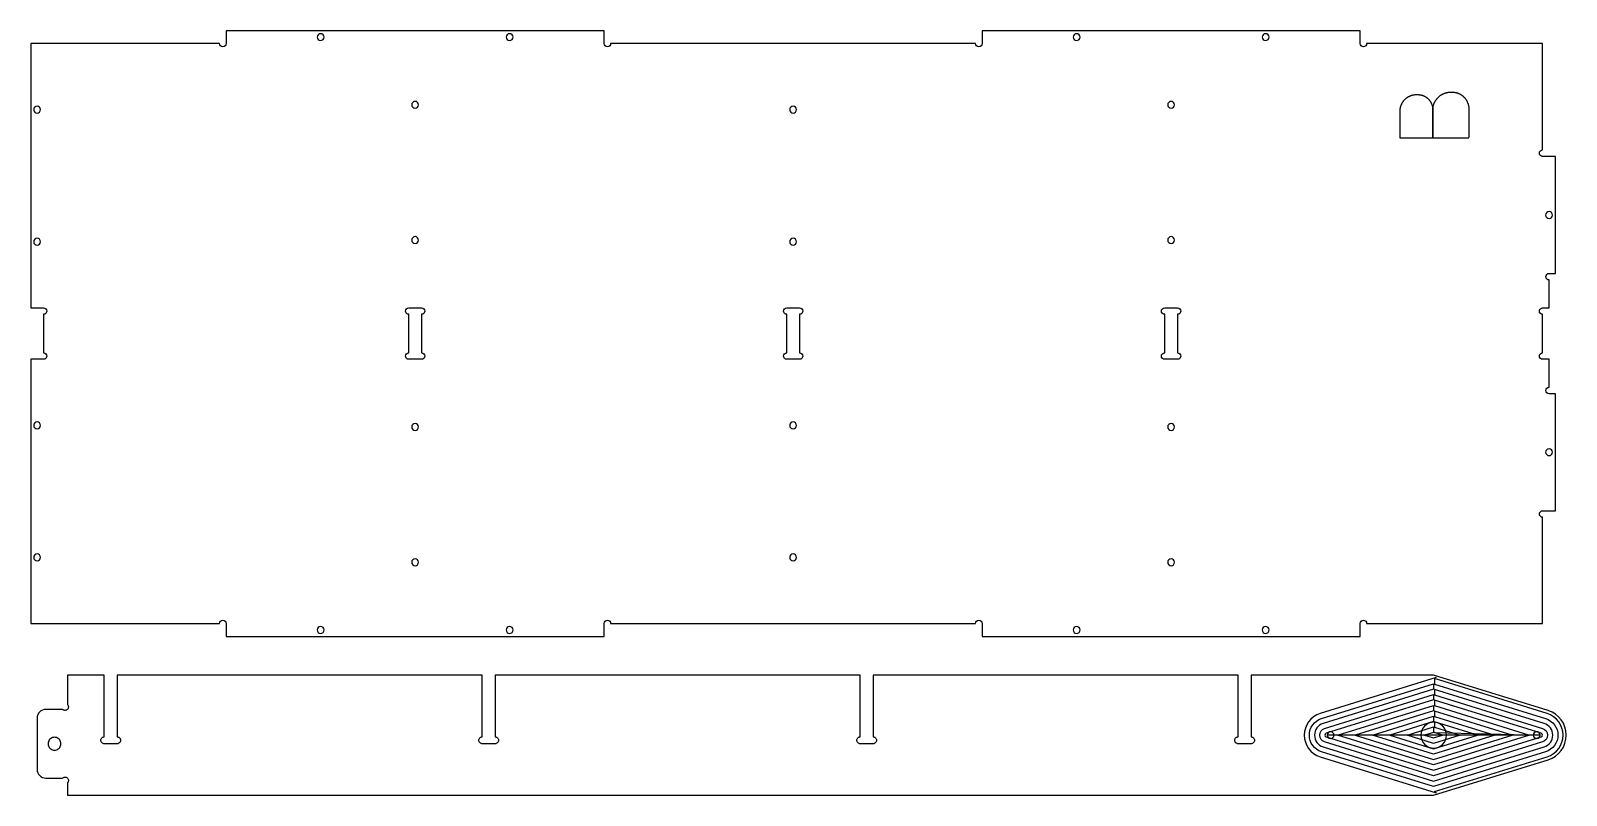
# Model space of a CAD drawing. Extents: x 3.6 to 93, y 2.1 to 46.6.
import ezdxf

# ---------------------------------------------------------------- set-up
doc = ezdxf.new("R2010")
doc.units = 0
for name, color, linetype in [('CUT_HALFWAY_THROUGH', 1, 'CONTINUOUS'), ('MARKS_IN_POCKET', 3, 'CONTINUOUS'), ('RECESS_FOR_SCREWS', 5, 'CONTINUOUS'), ('THROUGH_CUT', 18, 'CONTINUOUS')]:
    doc.layers.add(name, color=color, linetype=linetype)

msp = doc.modelspace()

# ---------------------------------------------------------------- linework, layer by layer
at = {"layer": 'CUT_HALFWAY_THROUGH'}
msp.add_lwpolyline([(85.423, 8.973), (78.67, 6.879, 0.736823), (78.67, 4.371), (85.423, 2.277), (85.327, 2.336), (91.889, 4.371, 0.736823), (91.889, 6.879), (85.327, 8.914), (85.327, 8.6), (91.8, 6.592, -0.736823), (91.8, 4.658), (85.28, 2.635), (78.759, 4.658, -0.736823), (78.759, 6.592), (85.28, 8.615), (85.28, 8.3), (78.848, 6.305, 0.736823), (78.848, 4.944), (85.28, 2.95), (91.711, 4.944, 0.736823), (91.711, 6.305), (85.327, 8.286), (85.327, 7.972), (91.622, 6.019, -0.736823), (91.622, 5.231), (85.28, 3.264), (78.937, 5.231, -0.736823), (78.937, 6.019), (85.28, 7.986), (85.28, 7.672), (79.026, 5.732, 0.736823), (79.026, 5.518), (85.28, 3.578), (91.534, 5.518, 0.736823), (91.534, 5.732), (85.327, 7.657), (85.327, 7.343), (90.867, 5.625), (85.28, 3.892), (79.692, 5.625), (85.28, 7.358), (85.28, 7.044), (80.705, 5.625), (85.28, 4.206), (89.855, 5.625), (85.327, 7.029), (85.327, 6.715), (88.842, 5.625), (85.28, 4.52), (81.717, 5.625), (85.28, 6.73), (85.28, 6.416), (82.73, 5.625), (85.28, 4.834), (87.829, 5.625), (85.327, 6.401), (85.327, 6.087), (86.817, 5.625), (85.28, 5.148), (83.742, 5.625), (85.28, 6.102), (85.28, 5.788), (84.755, 5.625), (85.28, 5.462), (85.804, 5.625), (85.327, 5.773), (91.5, 5.625), (79.059, 5.625)], format="xyb", dxfattribs=at)
at = {"layer": 'MARKS_IN_POCKET'}
msp.add_lwpolyline([(85.28, 6.375, 0.414214), (84.53, 5.625, 0.414214), (85.28, 4.875, 0.414214), (86.03, 5.625, 0.414214)], format="xyb", close=True, dxfattribs=at)
at = {"layer": 'RECESS_FOR_SCREWS'}
for points in [[(20.5, 46.05, 0.414214), (20.7, 46.25, 0.414214), (20.5, 46.45, 0.414214), (20.3, 46.25, 0.414214)], [(31.5, 46.05, 0.414214), (31.7, 46.25, 0.414214), (31.5, 46.45, 0.414214), (31.3, 46.25, 0.414214)], [(64.5, 46.05, 0.414214), (64.7, 46.25, 0.414214), (64.5, 46.45, 0.414214), (64.3, 46.25, 0.414214)], [(75.5, 46.05, 0.414214), (75.7, 46.25, 0.414214), (75.5, 46.45, 0.414214), (75.3, 46.25, 0.414214)], [(4, 41.831, 0.414214), (4.2, 42.031, 0.414214), (4, 42.231, 0.414214), (3.8, 42.031, 0.414214)], [(26, 42.112, 0.414214), (26.2, 42.312, 0.414214), (26, 42.513, 0.414214), (25.8, 42.312, 0.414214)], [(48, 41.831, 0.414214), (48.2, 42.031, 0.414214), (48, 42.231, 0.414214), (47.8, 42.031, 0.414214)], [(70, 42.112, 0.414214), (70.2, 42.312, 0.414214), (70, 42.513, 0.414214), (69.8, 42.312, 0.414214)], [(92, 35.696, 0.414214), (92.2, 35.896, 0.414214), (92, 36.096, 0.414214), (91.8, 35.896, 0.414214)], [(4, 34.144, 0.414214), (4.2, 34.344, 0.414214), (4, 34.544, 0.414214), (3.8, 34.344, 0.414214)], [(26, 34.237, 0.414214), (26.2, 34.438, 0.414214), (26, 34.638, 0.414214), (25.8, 34.438, 0.414214)], [(48, 34.144, 0.414214), (48.2, 34.344, 0.414214), (48, 34.544, 0.414214), (47.8, 34.344, 0.414214)], [(70, 34.237, 0.414214), (70.2, 34.438, 0.414214), (70, 34.638, 0.414214), (69.8, 34.438, 0.414214)], [(4, 23.456, 0.414214), (4.2, 23.656, 0.414214), (4, 23.856, 0.414214), (3.8, 23.656, 0.414214)], [(26, 23.362, 0.414214), (26.2, 23.562, 0.414214), (26, 23.762, 0.414214), (25.8, 23.562, 0.414214)], [(48, 23.456, 0.414214), (48.2, 23.656, 0.414214), (48, 23.856, 0.414214), (47.8, 23.656, 0.414214)], [(70, 23.362, 0.414214), (70.2, 23.562, 0.414214), (70, 23.762, 0.414214), (69.8, 23.562, 0.414214)], [(92, 21.894, 0.414214), (92.2, 22.094, 0.414214), (92, 22.294, 0.414214), (91.8, 22.094, 0.414214)], [(4, 15.769, 0.414214), (4.2, 15.969, 0.414214), (4, 16.169, 0.414214), (3.8, 15.969, 0.414214)], [(48, 15.769, 0.414214), (48.2, 15.969, 0.414214), (48, 16.169, 0.414214), (47.8, 15.969, 0.414214)], [(26, 15.487, 0.414214), (26.2, 15.687, 0.414214), (26, 15.887, 0.414214), (25.8, 15.687, 0.414214)], [(70, 15.487, 0.414214), (70.2, 15.687, 0.414214), (70, 15.887, 0.414214), (69.8, 15.687, 0.414214)], [(20.5, 11.55, 0.414214), (20.7, 11.75, 0.414214), (20.5, 11.95, 0.414214), (20.3, 11.75, 0.414214)], [(31.5, 11.55, 0.414214), (31.7, 11.75, 0.414214), (31.5, 11.95, 0.414214), (31.3, 11.75, 0.414214)], [(64.5, 11.55, 0.414214), (64.7, 11.75, 0.414214), (64.5, 11.95, 0.414214), (64.3, 11.75, 0.414214)], [(75.5, 11.55, 0.414214), (75.7, 11.75, 0.414214), (75.5, 11.95, 0.414214), (75.3, 11.75, 0.414214)]]:
    msp.add_lwpolyline(points, format="xyb", close=True, dxfattribs=at)
msp.add_lwpolyline([(87.326, 40.379), (83.326, 40.379), (83.326, 41.947), (83.327, 41.973), (83.328, 41.999), (83.33, 42.024), (83.332, 42.05), (83.335, 42.075), (83.339, 42.1), (83.343, 42.125), (83.348, 42.149), (83.353, 42.173), (83.36, 42.197), (83.366, 42.221), (83.374, 42.245), (83.382, 42.268), (83.39, 42.291), (83.399, 42.314), (83.409, 42.336), (83.419, 42.358), (83.43, 42.38), (83.441, 42.402), (83.453, 42.423), (83.465, 42.444), (83.478, 42.464), (83.491, 42.484), (83.505, 42.504), (83.519, 42.523), (83.534, 42.542), (83.549, 42.561), (83.565, 42.579), (83.581, 42.597), (83.597, 42.615), (83.614, 42.632), (83.631, 42.648), (83.649, 42.664), (83.667, 42.68), (83.686, 42.696), (83.705, 42.71), (83.724, 42.725), (83.744, 42.739), (83.764, 42.752), (83.784, 42.765), (83.805, 42.777), (83.825, 42.789), (83.847, 42.801), (83.868, 42.812), (83.89, 42.822), (83.912, 42.832), (83.935, 42.841), (83.958, 42.85), (83.981, 42.858), (84.004, 42.866), (84.027, 42.873), (84.051, 42.879), (84.075, 42.885), (84.099, 42.89), (84.123, 42.895), (84.148, 42.899), (84.173, 42.902), (84.198, 42.905), (84.223, 42.907), (84.248, 42.908), (84.273, 42.909), (84.299, 42.909), (84.325, 42.909), (84.35, 42.907), (84.373, 42.907), (84.396, 42.906), (84.418, 42.904), (84.44, 42.902), (84.462, 42.9), (84.484, 42.896), (84.506, 42.893), (84.528, 42.889), (84.549, 42.884), (84.57, 42.879), (84.591, 42.873), (84.612, 42.867), (84.632, 42.86), (84.652, 42.853), (84.673, 42.845), (84.692, 42.837), (84.712, 42.828), (84.731, 42.819), (84.75, 42.81), (84.769, 42.8), (84.788, 42.789), (84.806, 42.779), (84.824, 42.767), (84.841, 42.756), (84.859, 42.744), (84.876, 42.731), (84.893, 42.718), (84.909, 42.705), (84.925, 42.691), (84.941, 42.677), (84.956, 42.663), (84.971, 42.648), (84.986, 42.633), (85.001, 42.618), (85.015, 42.602), (85.028, 42.586), (85.041, 42.569), (85.054, 42.553), (85.067, 42.536), (85.079, 42.518), (85.09, 42.501), (85.102, 42.483), (85.113, 42.464), (85.123, 42.446), (85.133, 42.427), (85.142, 42.408), (85.151, 42.389), (85.16, 42.369), (85.168, 42.349), (85.176, 42.329), (85.183, 42.309), (85.19, 42.288), (85.196, 42.268), (85.202, 42.247), (85.207, 42.226), (85.212, 42.204), (85.216, 42.183), (85.22, 42.161), (85.223, 42.139), (85.225, 42.117), (85.228, 42.095), (85.229, 42.072), (85.23, 42.05), (85.23, 42.027), (85.23, 40.411), (85.23, 41.995), (85.231, 42.024), (85.232, 42.052), (85.234, 42.08), (85.236, 42.108), (85.24, 42.135), (85.244, 42.163), (85.248, 42.19), (85.254, 42.217), (85.26, 42.243), (85.267, 42.27), (85.274, 42.296), (85.282, 42.321), (85.291, 42.347), (85.3, 42.372), (85.31, 42.397), (85.32, 42.422), (85.331, 42.446), (85.343, 42.47), (85.355, 42.493), (85.368, 42.517), (85.382, 42.539), (85.396, 42.562), (85.41, 42.584), (85.425, 42.606), (85.441, 42.627), (85.457, 42.648), (85.473, 42.668), (85.49, 42.688), (85.508, 42.708), (85.526, 42.727), (85.545, 42.746), (85.563, 42.764), (85.583, 42.782), (85.603, 42.799), (85.623, 42.816), (85.644, 42.833), (85.665, 42.848), (85.686, 42.864), (85.708, 42.878), (85.73, 42.893), (85.753, 42.906), (85.776, 42.92), (85.799, 42.932), (85.822, 42.944), (85.846, 42.956), (85.871, 42.966), (85.895, 42.977), (85.92, 42.986), (85.945, 42.995), (85.971, 43.004), (85.996, 43.012), (86.022, 43.019), (86.049, 43.025), (86.075, 43.031), (86.102, 43.036), (86.129, 43.041), (86.156, 43.045), (86.183, 43.048), (86.21, 43.05), (86.238, 43.052), (86.266, 43.053), (86.294, 43.053), (86.322, 43.053), (86.35, 43.051), (86.376, 43.051), (86.401, 43.05), (86.426, 43.048), (86.45, 43.046), (86.475, 43.043), (86.499, 43.04), (86.523, 43.036), (86.547, 43.031), (86.571, 43.026), (86.594, 43.021), (86.618, 43.014), (86.641, 43.007), (86.663, 43), (86.686, 42.992), (86.708, 42.984), (86.73, 42.975), (86.752, 42.965), (86.773, 42.955), (86.795, 42.944), (86.816, 42.933), (86.836, 42.922), (86.856, 42.91), (86.876, 42.897), (86.896, 42.884), (86.915, 42.871), (86.934, 42.857), (86.953, 42.843), (86.971, 42.828), (86.989, 42.813), (87.007, 42.798), (87.024, 42.782), (87.04, 42.765), (87.057, 42.749), (87.073, 42.731), (87.088, 42.714), (87.103, 42.696), (87.118, 42.678), (87.132, 42.659), (87.146, 42.64), (87.16, 42.621), (87.173, 42.601), (87.185, 42.581), (87.197, 42.561), (87.209, 42.54), (87.22, 42.519), (87.23, 42.498), (87.24, 42.477), (87.25, 42.455), (87.259, 42.433), (87.267, 42.411), (87.275, 42.388), (87.283, 42.365), (87.289, 42.342), (87.296, 42.319), (87.301, 42.296), (87.307, 42.272), (87.311, 42.248), (87.315, 42.224), (87.319, 42.199), (87.321, 42.175), (87.324, 42.15), (87.325, 42.125), (87.326, 42.1), (87.326, 42.075), (87.326, 40.411)], dxfattribs=at)
at = {"layer": 'THROUGH_CUT'}
for points in [[(91.625, 12.125), (91.625, 18.307, -1), (91.625, 18.687), (92.375, 18.687), (92.375, 25.5), (92, 25.5, -1), (92, 25.88), (92, 27.5), (91.625, 27.5, -1), (91.625, 27.88), (91.625, 30.12, -1), (91.625, 30.5), (92, 30.5), (92, 32.12, -1), (92, 32.5), (92.375, 32.5), (92.375, 39.312), (91.625, 39.312, -1), (91.625, 39.693), (91.625, 45.875), (81.38, 45.875, -1), (81, 45.875), (81, 46.625), (70, 46.625), (59, 46.625), (59, 45.875, -1), (58.62, 45.875), (48, 45.875), (37.38, 45.875, -1), (37, 45.875), (37, 46.625), (26, 46.625), (15, 46.625), (15, 45.875, -1), (14.62, 45.875), (3.625, 45.875), (3.625, 30.5), (4.375, 30.5, -1), (4.375, 30.12), (4.375, 27.88, -1), (4.375, 27.5), (3.625, 27.5), (3.625, 12.125), (14.62, 12.125, -1), (15, 12.125), (15, 11.375), (26, 11.375), (37, 11.375), (37, 12.125, -1), (37.38, 12.125), (48, 12.125), (58.62, 12.125, -1), (59, 12.125), (59, 11.375), (70, 11.375), (81, 11.375), (81, 12.125, -1), (81.38, 12.125)], [(26.375, 27.5), (25.625, 27.5, -1), (25.625, 27.88), (25.625, 30.12, -1), (25.625, 30.5), (26.375, 30.5, -1), (26.375, 30.12), (26.375, 27.88, -1)], [(48.375, 27.5), (47.625, 27.5, -1), (47.625, 27.88), (47.625, 30.12, -1), (47.625, 30.5), (48.375, 30.5, -1), (48.375, 30.12), (48.375, 27.88, -1)], [(70.375, 30.12), (70.375, 27.88, -1), (70.375, 27.5), (69.625, 27.5, -1), (69.625, 27.88), (69.625, 30.12, -1), (69.625, 30.5), (70.375, 30.5, -1)], [(79.28, 5.825, 0.414214), (79.08, 5.625, 0.414214), (79.28, 5.425, 0.414214), (79.48, 5.625, 0.414214)], [(91.28, 5.825, 0.414214), (91.08, 5.625, 0.414214), (91.28, 5.425, 0.414214), (91.48, 5.625, 0.414214)]]:
    msp.add_lwpolyline(points, format="xyb", close=True, dxfattribs=at)
msp.add_lwpolyline([(73.905, 9.125), (52.655, 9.125), (52.655, 5.525), (52.688, 5.522), (52.72, 5.514), (52.75, 5.501), (52.777, 5.483), (52.802, 5.46), (52.822, 5.434), (52.838, 5.405), (52.849, 5.374), (52.854, 5.342), (52.854, 5.308), (52.849, 5.276), (52.838, 5.245), (52.822, 5.216), (52.802, 5.19), (52.777, 5.167), (52.75, 5.149), (52.72, 5.136), (52.688, 5.128), (52.655, 5.125), (51.905, 5.125), (51.872, 5.128), (51.84, 5.136), (51.809, 5.149), (51.782, 5.167), (51.757, 5.19), (51.737, 5.216), (51.721, 5.245), (51.711, 5.276), (51.705, 5.308), (51.705, 5.342), (51.711, 5.374), (51.721, 5.405), (51.737, 5.434), (51.757, 5.46), (51.782, 5.483), (51.809, 5.501), (51.84, 5.514), (51.872, 5.522), (51.905, 5.525), (51.905, 9.125), (30.655, 9.125), (30.655, 5.525), (30.688, 5.522), (30.72, 5.514), (30.75, 5.501), (30.777, 5.483), (30.802, 5.46), (30.822, 5.434), (30.838, 5.405), (30.849, 5.374), (30.854, 5.342), (30.854, 5.308), (30.849, 5.276), (30.838, 5.245), (30.822, 5.216), (30.802, 5.19), (30.777, 5.167), (30.75, 5.149), (30.72, 5.136), (30.688, 5.128), (30.655, 5.125), (29.905, 5.125), (29.872, 5.128), (29.84, 5.136), (29.809, 5.149), (29.782, 5.167), (29.757, 5.19), (29.737, 5.216), (29.721, 5.245), (29.711, 5.276), (29.705, 5.308), (29.705, 5.342), (29.711, 5.374), (29.721, 5.405), (29.737, 5.434), (29.757, 5.46), (29.782, 5.483), (29.809, 5.501), (29.84, 5.514), (29.872, 5.522), (29.905, 5.525), (29.905, 9.125), (8.655, 9.125), (8.655, 5.525), (8.688, 5.522), (8.72, 5.514), (8.75, 5.501), (8.777, 5.483), (8.802, 5.46), (8.822, 5.434), (8.838, 5.405), (8.849, 5.374), (8.854, 5.342), (8.854, 5.308), (8.849, 5.276), (8.838, 5.245), (8.822, 5.216), (8.802, 5.19), (8.777, 5.167), (8.75, 5.149), (8.72, 5.136), (8.688, 5.128), (8.655, 5.125), (7.905, 5.125), (7.872, 5.128), (7.84, 5.136), (7.809, 5.149), (7.782, 5.167), (7.757, 5.19), (7.737, 5.216), (7.721, 5.245), (7.711, 5.276), (7.705, 5.308), (7.705, 5.342), (7.711, 5.374), (7.721, 5.405), (7.737, 5.434), (7.757, 5.46), (7.782, 5.483), (7.809, 5.501), (7.84, 5.514), (7.872, 5.522), (7.905, 5.525), (7.905, 9.125), (5.762, 9.125), (5.762, 7.408), (5.784, 7.381), (5.801, 7.351), (5.813, 7.318), (5.819, 7.284), (5.819, 7.249), (5.813, 7.215), (5.801, 7.182), (5.784, 7.152), (5.762, 7.125), (5.735, 7.103), (5.705, 7.085), (5.672, 7.073), (5.638, 7.067), (5.603, 7.067), (5.568, 7.073), (5.536, 7.085), (5.505, 7.103), (5.479, 7.125), (4.5, 7.125, 0.414214), (4, 6.625), (4, 3.625, 0.414214), (4.5, 3.125), (5.479, 3.125), (5.504, 3.146), (5.532, 3.163), (5.563, 3.175), (5.595, 3.182), (5.628, 3.183), (5.661, 3.179), (5.693, 3.17), (5.722, 3.155), (5.749, 3.136), (5.773, 3.113), (5.792, 3.086), (5.806, 3.056), (5.816, 3.025), (5.82, 2.992), (5.819, 2.959), (5.812, 2.927), (5.8, 2.896), (5.783, 2.867), (5.762, 2.842), (5.762, 2.125), (85.28, 2.125), (91.945, 4.192, 0.736823), (91.945, 7.058), (85.28, 9.125), (74.655, 9.125)], format="xyb", dxfattribs=at)
msp.add_lwpolyline([(74.655, 9.125), (74.655, 5.525), (74.688, 5.522), (74.72, 5.514), (74.75, 5.501), (74.777, 5.483), (74.802, 5.46), (74.822, 5.434), (74.838, 5.405), (74.849, 5.374), (74.854, 5.342), (74.854, 5.308), (74.849, 5.276), (74.838, 5.245), (74.822, 5.216), (74.802, 5.19), (74.777, 5.167), (74.75, 5.149), (74.72, 5.136), (74.688, 5.128), (74.655, 5.125), (73.905, 5.125), (73.872, 5.128), (73.84, 5.136), (73.809, 5.149), (73.782, 5.167), (73.757, 5.19), (73.737, 5.216), (73.721, 5.245), (73.711, 5.276), (73.705, 5.308), (73.705, 5.342), (73.711, 5.374), (73.721, 5.405), (73.737, 5.434), (73.757, 5.46), (73.782, 5.483), (73.809, 5.501), (73.84, 5.514), (73.872, 5.522), (73.905, 5.525), (73.905, 9.125)], dxfattribs=at)
msp.add_lwpolyline([(4.953, 5.495), (4.896, 5.482), (4.841, 5.459), (4.791, 5.428), (4.746, 5.39), (4.708, 5.345), (4.677, 5.295), (4.655, 5.241), (4.641, 5.184), (4.636, 5.125), (4.641, 5.066), (4.655, 5.009), (4.677, 4.955), (4.708, 4.905), (4.746, 4.86), (4.791, 4.822), (4.841, 4.791), (4.896, 4.768), (4.953, 4.755), (5.011, 4.75), (5.07, 4.755), (5.127, 4.768), (5.182, 4.791), (5.232, 4.822), (5.277, 4.86), (5.315, 4.905), (5.346, 4.955), (5.368, 5.009), (5.382, 5.066), (5.386, 5.125), (5.382, 5.184), (5.368, 5.241), (5.346, 5.295), (5.315, 5.345), (5.277, 5.39), (5.232, 5.428), (5.182, 5.459), (5.127, 5.482), (5.07, 5.495), (5.011, 5.5)], close=True, dxfattribs=at)

doc.saveas('drawing.dxf')
